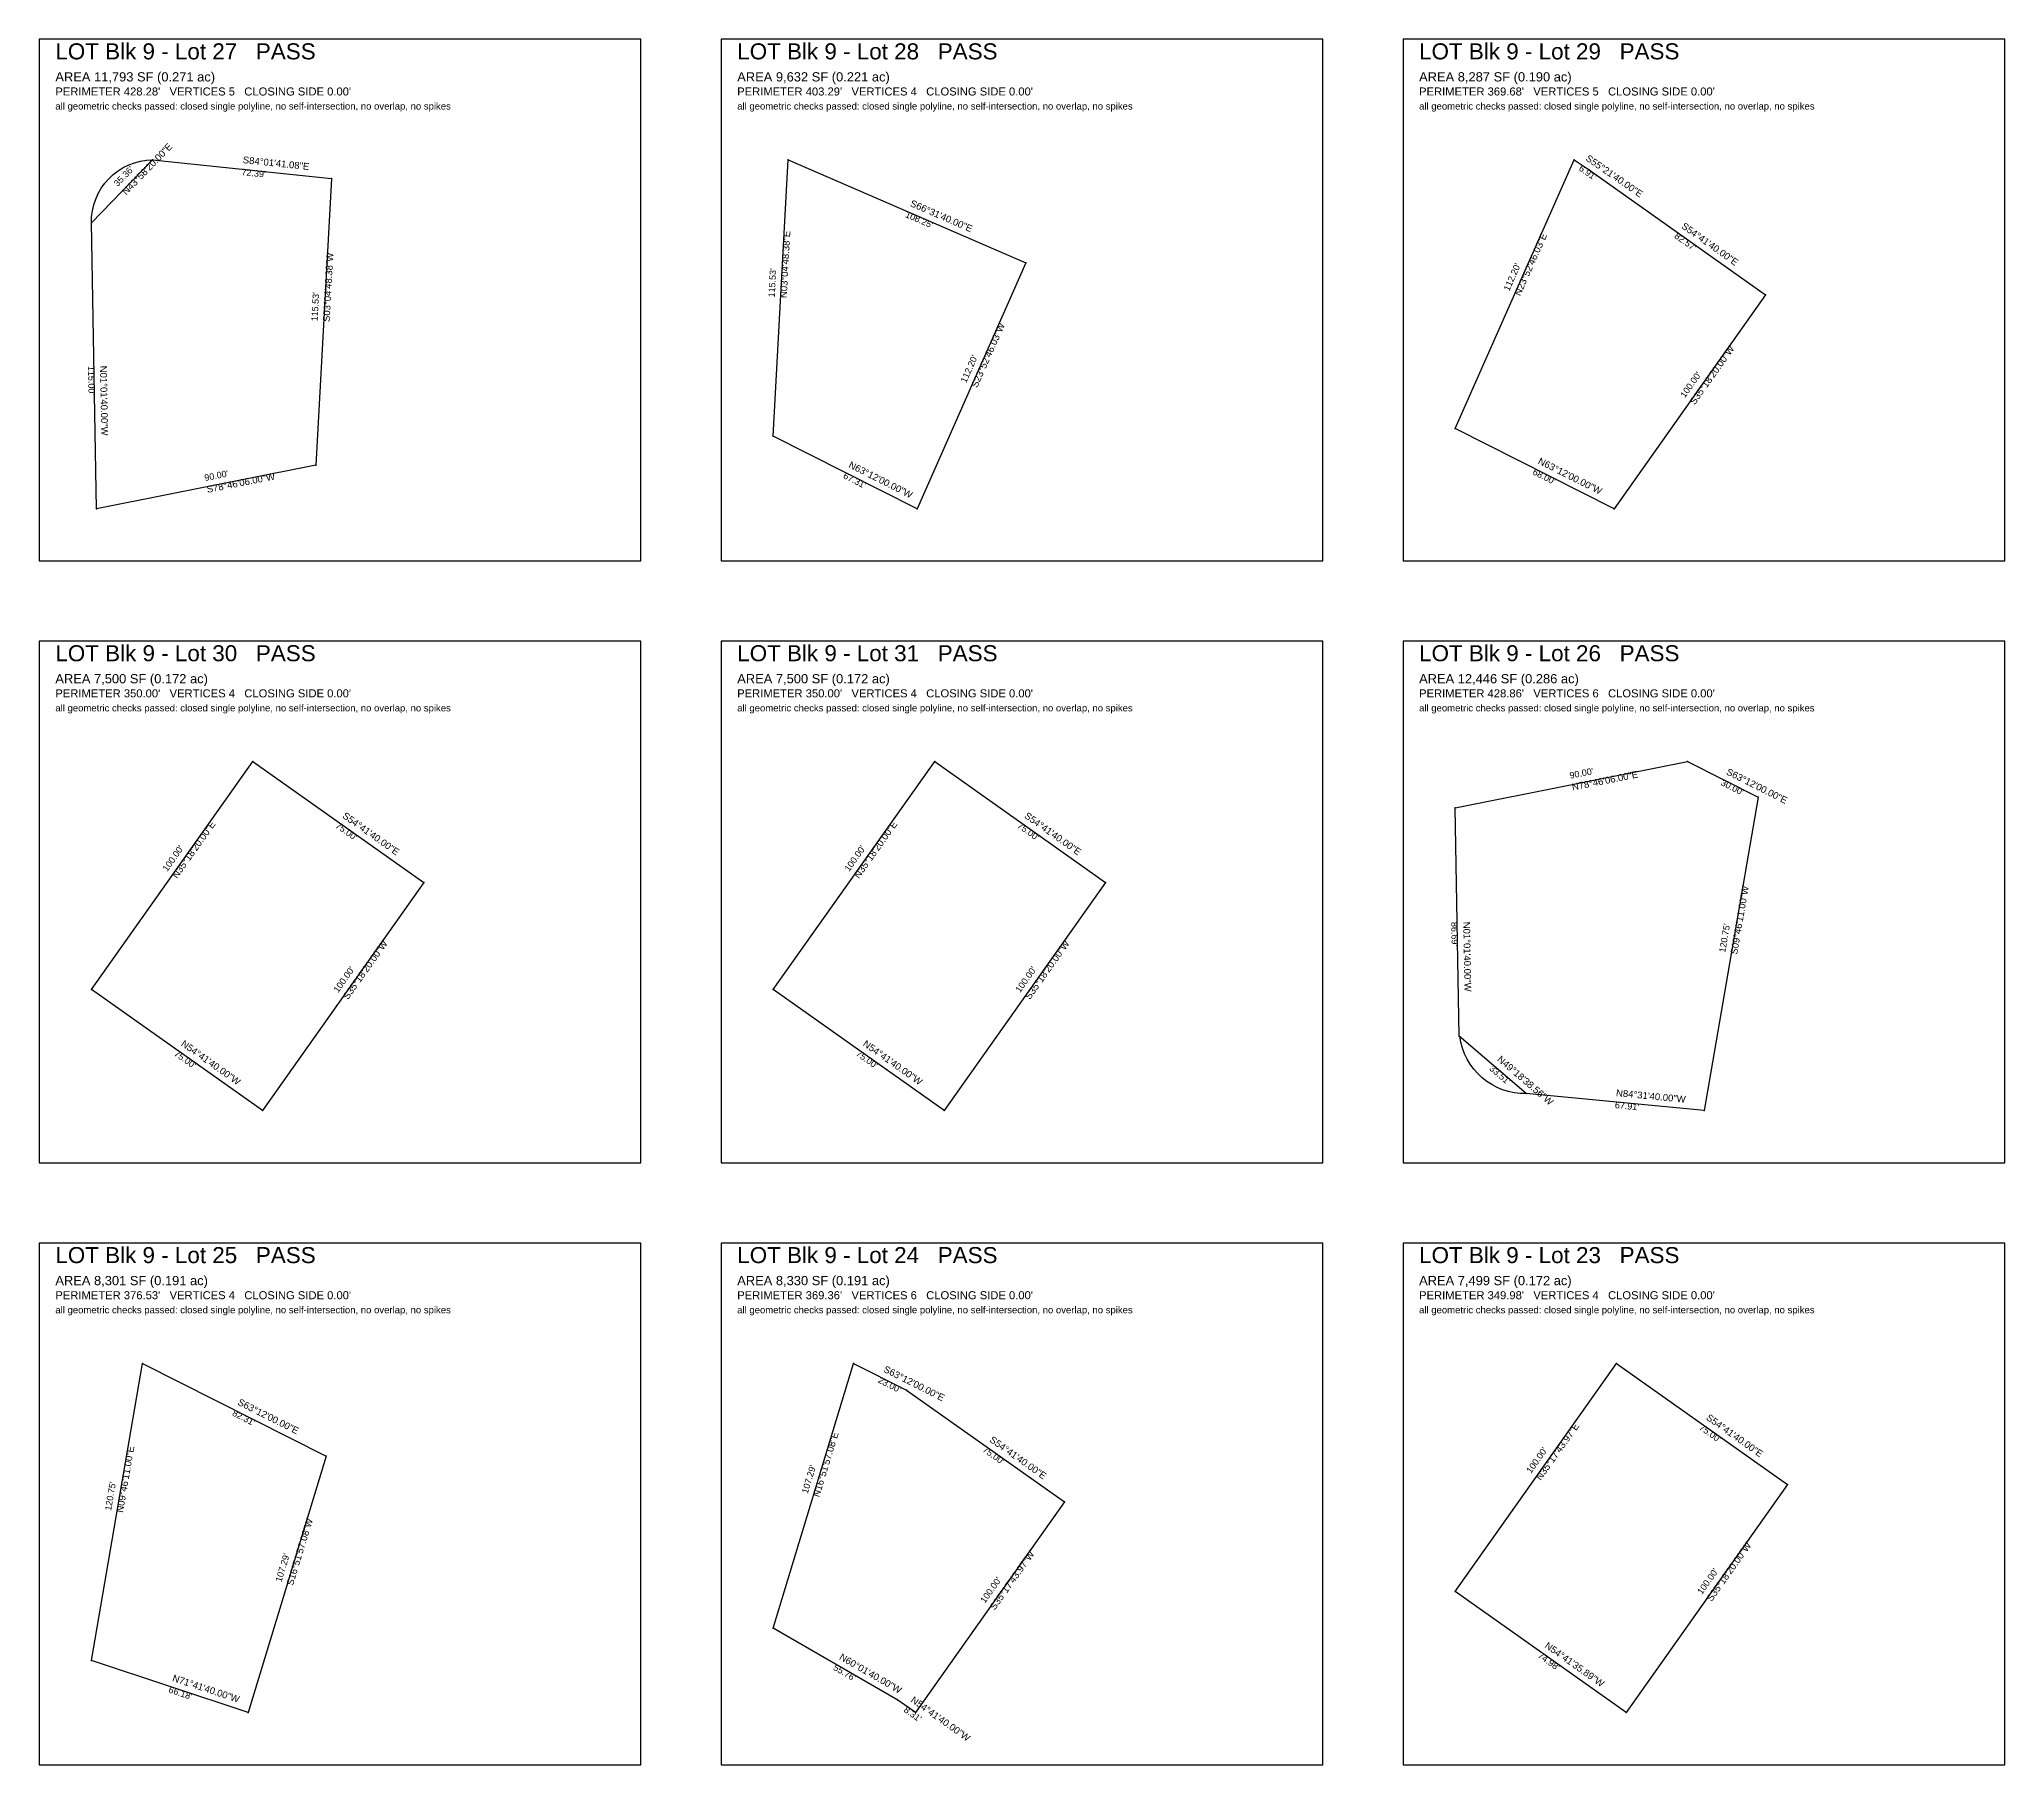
# Model space of a CAD drawing. Extents: x 0 to 980, y -600 to 260.
import ezdxf

# ---------------------------------------------------------------- set-up
doc = ezdxf.new("R2010")
doc.units = 0
for name, pattern in [('ROT_11.23', [0]), ('ROT_271.03', [0]), ('ROT_319.31', [0]), ('ROT_324.69', [0]), ('ROT_325.36', [0]), ('ROT_330.03', [0]), ('ROT_333.20', [0]), ('ROT_336.53', [0]), ('ROT_341.69', [0]), ('ROT_354.03', [0]), ('ROT_354.53', [0]), ('ROT_46.03', [0]), ('ROT_54.69', [0]), ('ROT_54.70', [0]), ('ROT_66.12', [0]), ('ROT_73.13', [0]), ('ROT_80.23', [0]), ('ROT_86.92', [0])]:
    doc.linetypes.add(name, pattern=pattern)
for name, color, linetype in [('LOT_POLYLINE', 4, 'CONTINUOUS'), ('SHEET_FRAME', 2, 'CONTINUOUS'), ('SHEET_LABELS', 7, 'CONTINUOUS')]:
    doc.layers.add(name, color=color, linetype=linetype)
doc.styles.get("Standard").update_dxf_attribs({"font": 'Arial'})

msp = doc.modelspace()

# ---------------------------------------------------------------- linework, layer by layer
at = {"layer": 'LOT_POLYLINE'}
for points in [[(28.556, 26), (26, 168.4722), (56.4166, 200), (145.6299, 190.6675), (137.938, 47.7211)], [(366, 62.2401), (373.4128, 200), (491.9811, 148.5134), (437.7432, 26)], [(706, 66.0341), (765.3081, 200), (772.7316, 194.8714), (860.7185, 132.5604), (785.254, 26)], [(26, -213.6409), (106.4788, -100), (191.7095, -160.3591), (111.2307, -274)], [(366, -213.6409), (446.4788, -100), (531.7095, -160.3591), (451.2307, -274)], [(706, -123.016), (821.9031, -100), (857.0609, -117.7595), (830.1585, -274), (741.4019, -265.4971), (708.0415, -236.8136)], [(26, -548.1261), (51.5052, -400), (142.9568, -446.1955), (104.21, -574)], [(366, -532.0093), (406.0216, -400), (432.4168, -413.3332), (511.1109, -469.0631), (436.8237, -574), (428.1044, -567.8251)], [(706, -513.6533), (786.4577, -400), (871.6884, -460.3591), (791.2096, -574)]]:
    msp.add_lwpolyline(points, close=True, dxfattribs=at)
for points in [[(26, 168.4722), (26.0947, 171.5106), (26.4867, 174.5252), (27.1724, 177.4868), (28.145, 180.367), (29.3952, 183.138), (30.9111, 185.773), (32.6779, 188.2468), (34.6787, 190.5355), (36.8941, 192.6171), (39.303, 194.4715), (41.882, 196.0809), (44.6063, 197.4297), (47.4497, 198.505), (50.3849, 199.2965), (53.3834, 199.7964), (56.4166, 200)], [(741.4019, -265.4971), (738.4143, -265.4164), (735.4464, -265.0642), (732.5228, -264.4435), (729.6678, -263.5595), (726.9051, -262.4194), (724.2575, -261.0328), (721.747, -259.4111), (719.3945, -257.5678), (717.2193, -255.5181), (715.2396, -253.2791), (713.4718, -250.8693), (711.9305, -248.3087), (710.6285, -245.6185), (709.5765, -242.821), (708.7834, -239.9395), (708.2557, -236.9977)]]:
    msp.add_lwpolyline(points, dxfattribs=at)
at = {"layer": 'SHEET_FRAME'}
for p, q in [((300, 260), (0, 260)), ((0, 260), (0, 0)), ((300, 0), (300, 260)), ((640, 260), (340, 260)), ((340, 260), (340, 0)), ((640, 0), (640, 260)), ((980, 260), (680, 260)), ((680, 260), (680, 0)), ((980, 0), (980, 260)), ((0, 0), (300, 0)), ((340, 0), (640, 0)), ((680, 0), (980, 0)), ((300, -40), (0, -40)), ((0, -40), (0, -300)), ((300, -300), (300, -40)), ((640, -40), (340, -40)), ((340, -40), (340, -300)), ((640, -300), (640, -40)), ((980, -40), (680, -40)), ((680, -40), (680, -300)), ((980, -300), (980, -40)), ((0, -300), (300, -300)), ((340, -300), (640, -300)), ((680, -300), (980, -300)), ((300, -340), (0, -340)), ((0, -340), (0, -600)), ((300, -600), (300, -340)), ((640, -340), (340, -340)), ((340, -340), (340, -600)), ((640, -600), (640, -340)), ((980, -340), (680, -340)), ((680, -340), (680, -600)), ((980, -600), (980, -340)), ((0, -600), (300, -600)), ((340, -600), (640, -600)), ((680, -600), (980, -600))]:
    msp.add_line(p, q, dxfattribs=at)
at = {"layer": 'SHEET_LABELS'}
for p in [(56.4166, 200), (373.4128, 200), (765.3081, 200), (145.6299, 190.6675), (772.7316, 194.8714), (26, 168.4722), (491.9811, 148.5134), (860.7185, 132.5604), (366, 62.2401), (706, 66.0341), (137.938, 47.7211), (28.556, 26), (437.7432, 26), (785.254, 26), (106.4788, -100), (446.4788, -100), (821.9031, -100), (706, -123.016), (857.0609, -117.7595), (191.7095, -160.3591), (531.7095, -160.3591), (26, -213.6409), (366, -213.6409), (708.0415, -236.8136), (111.2307, -274), (451.2307, -274), (741.4019, -265.4971), (830.1585, -274), (51.5052, -400), (406.0216, -400), (786.4577, -400), (432.4168, -413.3332), (142.9568, -446.1955), (871.6884, -460.3591), (511.1109, -469.0631), (706, -513.6533), (366, -532.0093), (26, -548.1261), (428.1044, -567.8251), (104.21, -574), (436.8237, -574), (791.2096, -574)]:
    msp.add_point(p, dxfattribs=at)

# ---------------------------------------------------------------- texts
for s, height, p in [('LOT Blk 9 - Lot 27   PASS', 8, (8, 250)), ('LOT Blk 9 - Lot 28   PASS', 8, (348, 250)), ('LOT Blk 9 - Lot 29   PASS', 8, (688, 250)), ('AREA 11,793 SF (0.271 ac)', 4.6, (8, 239)), ("PERIMETER 428.28'   VERTICES 5   CLOSING SIDE 0.00'", 4, (8, 232)), ('AREA 9,632 SF (0.221 ac)', 4.6, (348, 239)), ("PERIMETER 403.29'   VERTICES 4   CLOSING SIDE 0.00'", 4, (348, 232)), ('AREA 8,287 SF (0.190 ac)', 4.6, (688, 239)), ("PERIMETER 369.68'   VERTICES 5   CLOSING SIDE 0.00'", 4, (688, 232)), ('all geometric checks passed: closed single polyline, no self-intersection, no overlap, no spikes', 3.4, (8, 225)), ('all geometric checks passed: closed single polyline, no self-intersection, no overlap, no spikes', 3.4, (348, 225)), ('all geometric checks passed: closed single polyline, no self-intersection, no overlap, no spikes', 3.4, (688, 225)), ('LOT Blk 9 - Lot 30   PASS', 8, (8, -50)), ('LOT Blk 9 - Lot 31   PASS', 8, (348, -50)), ('LOT Blk 9 - Lot 26   PASS', 8, (688, -50)), ('AREA 7,500 SF (0.172 ac)', 4.6, (8, -61)), ('AREA 7,500 SF (0.172 ac)', 4.6, (348, -61)), ('AREA 12,446 SF (0.286 ac)', 4.6, (688, -61)), ("PERIMETER 350.00'   VERTICES 4   CLOSING SIDE 0.00'", 4, (8, -68)), ("PERIMETER 350.00'   VERTICES 4   CLOSING SIDE 0.00'", 4, (348, -68)), ("PERIMETER 428.86'   VERTICES 6   CLOSING SIDE 0.00'", 4, (688, -68)), ('all geometric checks passed: closed single polyline, no self-intersection, no overlap, no spikes', 3.4, (8, -75)), ('all geometric checks passed: closed single polyline, no self-intersection, no overlap, no spikes', 3.4, (348, -75)), ('all geometric checks passed: closed single polyline, no self-intersection, no overlap, no spikes', 3.4, (688, -75)), ('LOT Blk 9 - Lot 25   PASS', 8, (8, -350)), ('LOT Blk 9 - Lot 24   PASS', 8, (348, -350)), ('LOT Blk 9 - Lot 23   PASS', 8, (688, -350)), ('AREA 8,301 SF (0.191 ac)', 4.6, (8, -361)), ('AREA 8,330 SF (0.191 ac)', 4.6, (348, -361)), ('AREA 7,499 SF (0.172 ac)', 4.6, (688, -361)), ('all geometric checks passed: closed single polyline, no self-intersection, no overlap, no spikes', 3.4, (8, -375)), ("PERIMETER 376.53'   VERTICES 4   CLOSING SIDE 0.00'", 4, (8, -368)), ('all geometric checks passed: closed single polyline, no self-intersection, no overlap, no spikes', 3.4, (348, -375)), ("PERIMETER 369.36'   VERTICES 6   CLOSING SIDE 0.00'", 4, (348, -368)), ('all geometric checks passed: closed single polyline, no self-intersection, no overlap, no spikes', 3.4, (688, -375)), ("PERIMETER 349.98'   VERTICES 4   CLOSING SIDE 0.00'", 4, (688, -368))]:
    msp.add_text(s, height=height, dxfattribs=at).set_placement(p)
at = {"layer": 'SHEET_LABELS', "linetype": 'ROT_46.03'}
for s, height, p in [('N43%%d58\'20.00"E', 3.4, (43.3673, 182.1531)), ("35.36'", 3.2, (39.0493, 186.319))]:
    msp.add_text(s, height=height, rotation=46.03, dxfattribs=at).set_placement(p)
at = {"layer": 'SHEET_LABELS', "linetype": 'ROT_354.03'}
for s, height, p in [('S84%%d01\'41.08"E', 3.4, (101.3354, 198.3175)), ("72.39'", 3.2, (100.7111, 192.35))]:
    msp.add_text(s, height=height, rotation=354.03, dxfattribs=at).set_placement(p)
at = {"layer": 'SHEET_LABELS', "linetype": 'ROT_325.36'}
for s, height, p in [("6.91'", 3.2, (767.3146, 194.9675)), ('S55%%d21\'40.00"E', 3.4, (770.725, 199.904))]:
    msp.add_text(s, height=height, rotation=325.36, dxfattribs=at).set_placement(p)
at = {"layer": 'SHEET_LABELS', "linetype": 'ROT_336.53'}
for s, height, p in [('S66%%d31\'40.00"E', 3.4, (433.8919, 177.0084)), ("108.25'", 3.2, (431.5021, 171.5049))]:
    msp.add_text(s, height=height, rotation=336.53, dxfattribs=at).set_placement(p)
at = {"layer": 'SHEET_LABELS', "linetype": 'ROT_324.69'}
for s, height, p in [('S54%%d41\'40.00"E', 3.4, (818.4588, 166.1642)), ("82.57'", 3.2, (814.9912, 161.2677)), ('S54%%d41\'40.00"E', 3.4, (150.8279, -127.7313)), ('S54%%d41\'40.00"E', 3.4, (490.8279, -127.7313)), ("75.00'", 3.2, (147.3603, -132.6278)), ("75.00'", 3.2, (487.3603, -132.6278)), ("75.00'", 3.2, (66.8815, -246.2687)), ('N54%%d41\'40.00"W', 3.4, (70.3492, -241.3722)), ("75.00'", 3.2, (406.8815, -246.2687)), ('N54%%d41\'40.00"W', 3.4, (410.3492, -241.3722)), ("75.00'", 3.2, (827.3393, -432.6278)), ('S54%%d41\'40.00"E', 3.4, (830.8069, -427.7313)), ('S54%%d41\'40.00"E', 3.4, (473.4976, -438.7499)), ("75.00'", 3.2, (470.03, -443.6464)), ('N54%%d41\'35.89"W', 3.4, (750.3387, -541.3784)), ("74.98'", 3.2, (746.871, -546.2748)), ('N54%%d41\'40.00"W', 3.4, (434.1978, -568.4643)), ("8.31'", 3.2, (430.7302, -573.3608))]:
    msp.add_text(s, height=height, rotation=324.69, dxfattribs=at).set_placement(p)
at = {"layer": 'SHEET_LABELS', "linetype": 'ROT_86.92'}
for s, height, p in [('N03%%d04\'48.38"E', 3.4, (372.7021, 130.9589)), ('S03%%d04\'48.38"W', 3.4, (144.7796, 119.0331)), ("115.53'", 3.2, (366.7108, 131.2813)), ("115.53'", 3.2, (138.7883, 119.3555))]:
    msp.add_text(s, height=height, rotation=86.92, dxfattribs=at).set_placement(p)
at = {"layer": 'SHEET_LABELS', "linetype": 'ROT_66.12'}
for s, height, p in [('N23%%d52\'46.03"E', 3.4, (738.3972, 131.8026)), ("112.20'", 3.2, (732.9108, 134.2315)), ('S23%%d52\'46.03"W', 3.4, (467.6054, 86.0422)), ("112.20'", 3.2, (462.119, 88.4711))]:
    msp.add_text(s, height=height, rotation=66.12, dxfattribs=at).set_placement(p)
at = {"layer": 'SHEET_LABELS', "linetype": 'ROT_54.69'}
for s, height, p in [('S35%%d18\'20.00"W', 3.4, (825.4345, 77.5464)), ("100.00'", 3.2, (820.538, 81.014)), ('N35%%d18\'20.00"E', 3.4, (68.6876, -158.5543)), ('N35%%d18\'20.00"E', 3.4, (408.6876, -158.5543)), ("100.00'", 3.2, (63.7912, -155.0866)), ("100.00'", 3.2, (403.7912, -155.0866)), ('S35%%d18\'20.00"W', 3.4, (153.9183, -218.9134)), ('S35%%d18\'20.00"W', 3.4, (493.9183, -218.9134)), ("100.00'", 3.2, (149.0218, -215.4457)), ("100.00'", 3.2, (489.0218, -215.4457)), ('S35%%d18\'20.00"W', 3.4, (833.8973, -518.9134)), ("100.00'", 3.2, (829.0008, -515.4457))]:
    msp.add_text(s, height=height, rotation=54.69, dxfattribs=at).set_placement(p)
at = {"layer": 'SHEET_LABELS', "linetype": 'ROT_271.03'}
for s, height, p in [("115.00'", 3.2, (24.2785, 97.1823)), ('N01%%d01\'40.00"W', 3.4, (30.2775, 97.2899)), ("86.69'", 3.2, (704.0212, -179.9686)), ('N01%%d01\'40.00"W', 3.4, (710.0203, -179.861))]:
    msp.add_text(s, height=height, rotation=271.03, dxfattribs=at).set_placement(p)
at = {"layer": 'SHEET_LABELS', "linetype": 'ROT_333.20'}
for s, height, p in [('N63%%d12\'00.00"W', 3.4, (403.2243, 46.7978)), ('N63%%d12\'00.00"W', 3.4, (746.9796, 48.6948)), ("67.31'", 3.2, (400.519, 41.4423)), ("68.00'", 3.2, (744.2744, 43.3393)), ('S63%%d12\'00.00"E', 3.4, (840.8346, -106.202)), ("30.00'", 3.2, (838.1294, -111.5575)), ('S63%%d12\'00.00"E', 3.4, (420.5718, -403.9888)), ("23.00'", 3.2, (417.8665, -409.3443)), ('S63%%d12\'00.00"E', 3.4, (98.5837, -420.42)), ("82.31'", 3.2, (95.8784, -425.7755))]:
    msp.add_text(s, height=height, rotation=333.2, dxfattribs=at).set_placement(p)
at = {"layer": 'SHEET_LABELS', "linetype": 'ROT_11.23'}
for s, height, p in [("90.00'", 3.2, (82.6627, 39.8031)), ('S78%%d46\'06.00"W', 3.4, (83.8313, 33.918)), ("90.00'", 3.2, (763.3672, -108.5655)), ('N78%%d46\'06.00"E', 3.4, (764.5359, -114.4505))]:
    msp.add_text(s, height=height, rotation=11.23, dxfattribs=at).set_placement(p)
at = {"layer": 'SHEET_LABELS', "linetype": 'ROT_80.23'}
for s, height, p in [('S09%%d46\'11.00"W', 3.4, (846.5662, -196.3888)), ("120.75'", 3.2, (840.6532, -195.3707)), ('N09%%d46\'11.00"E', 3.4, (41.7091, -474.5721)), ("120.75'", 3.2, (35.7961, -473.554))]:
    msp.add_text(s, height=height, rotation=80.23, dxfattribs=at).set_placement(p)
at = {"layer": 'SHEET_LABELS', "linetype": 'ROT_319.31'}
for s, height, p in [("33.51'", 3.2, (722.7658, -253.4301)), ('N49%%d18\'38.56"W', 3.4, (726.6776, -248.8806))]:
    msp.add_text(s, height=height, rotation=319.31, dxfattribs=at).set_placement(p)
at = {"layer": 'SHEET_LABELS', "linetype": 'ROT_354.53'}
for s, height, p in [('N84%%d31\'40.00"W', 3.4, (786.0663, -266.7622)), ("67.91'", 3.2, (785.4941, -272.7349))]:
    msp.add_text(s, height=height, rotation=354.53, dxfattribs=at).set_placement(p)
at = {"layer": 'SHEET_LABELS', "linetype": 'ROT_54.70'}
for s, height, p in [('N35%%d17\'43.97"E', 3.4, (748.6774, -458.56)), ("100.00'", 3.2, (743.7803, -455.0932)), ('S35%%d17\'43.97"W', 3.4, (476.4158, -523.265)), ("100.00'", 3.2, (471.5187, -519.7982))]:
    msp.add_text(s, height=height, rotation=54.7, dxfattribs=at).set_placement(p)
at = {"layer": 'SHEET_LABELS', "linetype": 'ROT_73.13'}
for s, height, p in [('N16%%d51\'57.08"E', 3.4, (388.8817, -466.875)), ("107.29'", 3.2, (383.1398, -465.1342)), ('S16%%d51\'57.08"W', 3.4, (126.4544, -510.9682)), ("107.29'", 3.2, (120.7125, -509.2274))]:
    msp.add_text(s, height=height, rotation=73.13, dxfattribs=at).set_placement(p)
at = {"layer": 'SHEET_LABELS', "linetype": 'ROT_330.03'}
for s, height, p in [('N60%%d01\'40.00"W', 3.4, (398.5509, -547.3184)), ("55.76'", 3.2, (395.5534, -552.516))]:
    msp.add_text(s, height=height, rotation=330.03, dxfattribs=at).set_placement(p)
at = {"layer": 'SHEET_LABELS', "linetype": 'ROT_341.69'}
for s, height, p in [('N71%%d41\'40.00"W', 3.4, (66.0473, -558.2149)), ("66.18'", 3.2, (64.1628, -563.9112))]:
    msp.add_text(s, height=height, rotation=341.69, dxfattribs=at).set_placement(p)

doc.saveas('drawing.dxf')
